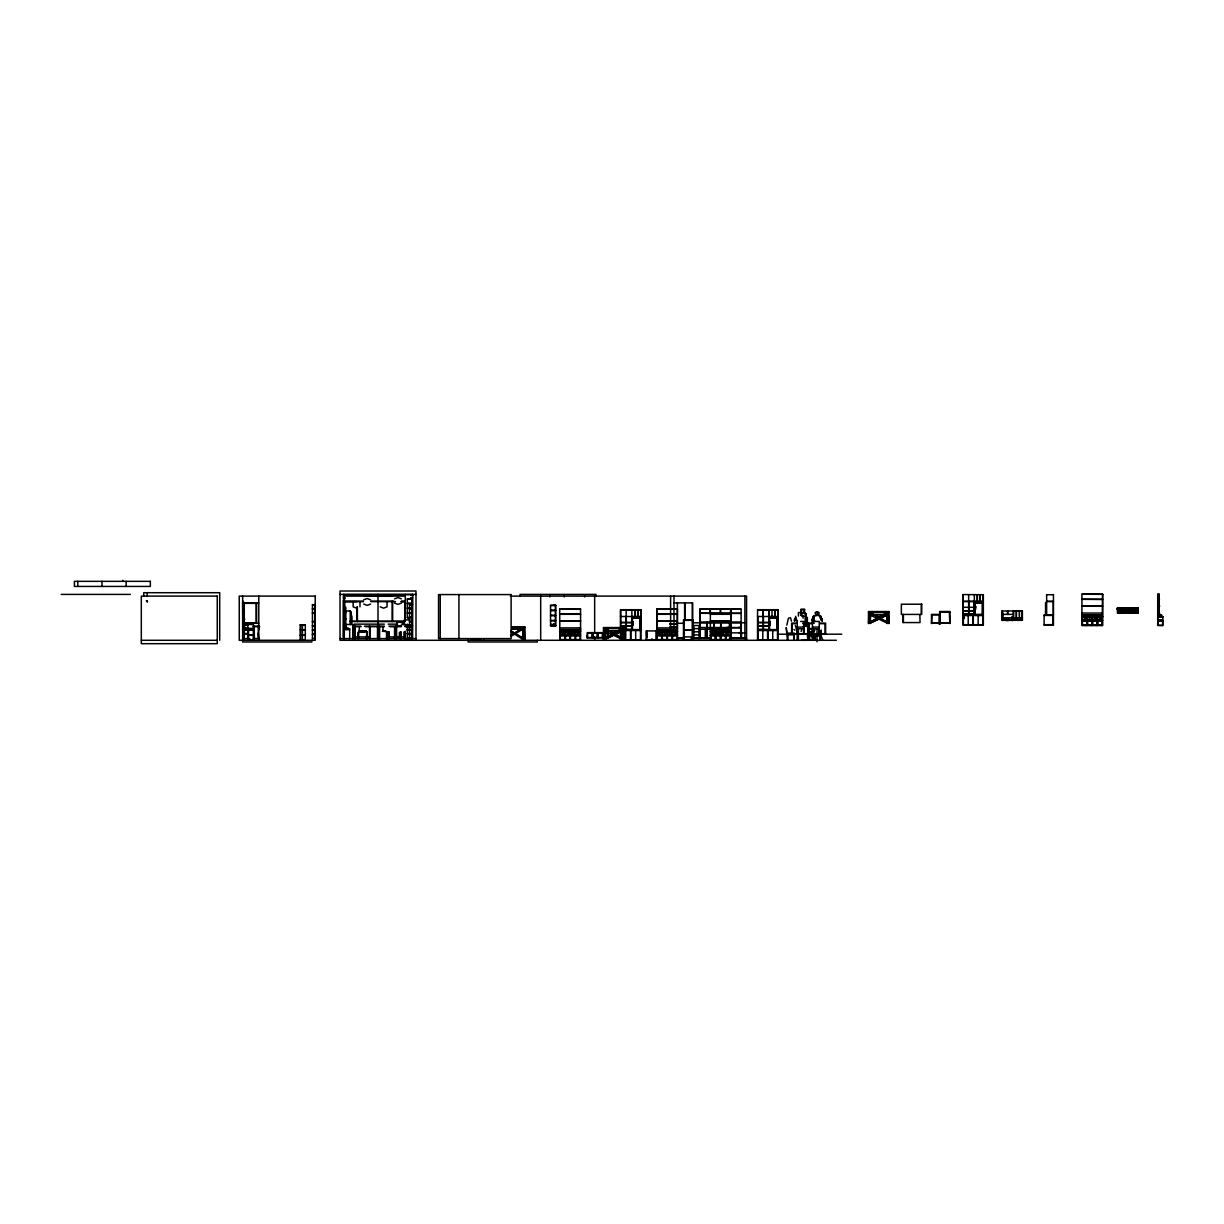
<?xml version="1.0" encoding="UTF-8"?>
<svg xmlns="http://www.w3.org/2000/svg" width="1224" height="1224" viewBox="0 0 1224 1224"><rect width="100%" height="100%" fill="white"/><g stroke="black" fill="none" stroke-linecap="round" stroke-linejoin="round"><path stroke-width="1.5" d="M587.612 632.64L587.612 637.735M1082.062 594.191L1102.518 594.359M358.372 632.028L358.219 638.591L358.372 632.181L363.803 631.508L361.539 631.538M358.448 638.576L358.632 632.211M399.238 638.576L399.422 632.211M359.244 627.881L359.137 631.676L366.221 631.722M383.036 627.377L382.928 631.156L386.463 631.599M242.643 601.657L243.5 601.596L242.643 601.198M786.833 625.143L788.394 618.258L790.49 617.768L791.484 621.18M794.759 618.916L794.376 619.925L795.569 618.319L794.514 621.027L796.044 618.763L795.967 619.895L794.759 618.916L794.514 621.027L795.722 616.345M812.017 621.027L813.226 616.345L816.836 614.907L820.998 616.345L822.207 621.027L820.677 618.763L820.753 619.895L821.962 618.916L822.207 621.027L821.136 618.319L822.329 619.925L821.962 618.916M814.847 635.944L820.279 635.944L821.227 630.1L820.279 640.29M1009.509 618.747L1003.573 619.436M1011.896 618.747C1008.438 622.787 998.187 619.726 1003.144 613.132M814.113 618.258L814.327 616.59L813.271 616.514M365.884 638.576L367.384 632.227M795.646 617.799L795.355 619.115L795.768 617.508M366.557 634.675L367.169 632.165M812.659 619.818L813.547 616.253M813.149 620.14L813.547 618.763L813.47 619.895L811.818 619.451M801.827 614.02L801.949 615.672L800.389 614.907M366.144 631.431L359.137 631.431M801.108 631.446L801.552 630.1M811.879 619.925L812.262 618.916M1002.976 613.53L1002.884 618.747M811.94 636.893L814.847 630.085M919.882 614.892L920.035 622.572L903.052 622.572L903.052 614.417M816.745 612.765L817.234 611.755L819.009 612.428L818.933 615.672M795.34 625.433L796.778 630.681M524.53 639.326L511.005 630.911M815.949 614.678L815.276 615.672L817.938 615.412L816.974 611.755L815.199 612.428L815.398 614.02M903.389 622.465L903.419 614.555M511.127 636.312L523.031 629.044L511.8 629.044M510.959 635.195L524.652 627.071M511.051 635.348L524.744 627.223L511.862 627.377M623.704 627.683L603.478 638.76M603.998 638.974L623.781 627.82M868.918 622.832L888.701 611.679M869.009 622.985L888.792 611.832M622.129 631.11L605.666 639.035L622.067 631.003L605.176 630.911M887.063 615.014L870.601 622.955L887.14 615.106M363.727 599.837L367.154 598.521L370.566 599.837M370.566 604.059L367.154 605.375L363.727 604.059M394.556 598.857L397.968 597.557L401.396 598.857M401.396 603.095L397.968 604.396L394.556 603.095M382.378 631.339L385.33 631.033M364.966 631.737L359.137 631.11L366.221 631.11M366.236 630.926L359.137 631.676M820.937 616.514L819.881 616.59L820.111 618.258M359.03 631.921L361.6 631.737M382.821 631.416L385.376 631.232M344.25 594.879L345.474 594.788L343.5 594.696M411.769 594.696L410.698 594.818L413.284 594.879M587.107 636.205L587.107 637.735L608.007 637.735L608.007 632.64L587.275 632.64L587.275 637.735M607.961 636.205L607.961 637.735M587.107 637.735L587.153 635.684M554.089 605.192L555.62 605.176L555.62 626.03L553.585 625.984M1137.999 607.946L1117.436 608.144L1138.167 607.93L1138.198 613.025L1117.451 613.071L1117.436 607.976L1138.182 607.93L1137.983 609.476M1117.527 609.506L1117.436 607.991L1117.39 609.506L1137.999 609.644M1117.604 609.858L1137.968 609.812L1117.558 610.026M1117.619 611.725L1137.968 611.679M1102.656 594.191L1081.924 594.191L1081.924 625.464L1102.656 625.464L1102.61 594.191L1102.426 616.452M61.2 594.405L130.356 594.405M340.027 594.405L415.992 594.405M1157.72 594.359L1159.25 594.359M343.592 594.573L412.412 594.573M983.346 594.726L962.951 594.558L962.951 625.143L983.346 625.143L983.346 594.558M1046.642 594.726L1053.451 594.726M343.424 596.103L405.282 596.103M412.595 596.103L412.412 594.405M510.301 596.103L746.579 596.103L746.579 640.29M343.424 597.802L344.877 597.802L344.709 599.163M412.595 597.802L411.142 597.802L411.142 599.163M343.424 597.97L344.877 597.97M411.142 597.97L412.595 597.97M407.317 599.163L412.075 599.163M343.424 600.357L343.424 636.893M147.171 600.923L146.314 600.755L147.339 600.755L147.339 602.116L147.171 600.755M363.344 601.198L344.281 601.198L344.281 638.591M370.964 601.198L393.837 601.198M401.472 601.198L405.282 601.198M962.951 601.351L983.346 601.351M1046.642 601.351L1053.451 601.351M363.497 601.627L344.709 601.627L344.77 606.966M371.025 601.627L395.459 601.627M401.089 601.627L404.853 601.627L404.853 619.39L404.792 601.642L401.319 601.642M963.12 601.519L983.163 601.519M1046.642 601.519L1053.451 601.519M344.77 601.642L356.903 601.642M242.643 602.392L242.903 638.591M258.738 602.897L243.5 602.897L243.5 608.466M674.011 602.897L692.707 602.897L692.707 638.591M974.732 602.713L982.382 602.713L982.382 614.693L974.732 614.693M1045.648 602.713L1045.648 614.693M982.214 602.973L974.901 602.973L974.901 614.448L982.214 614.448M407.317 603.248L412.075 603.248L412.075 598.827M407.317 603.585L412.412 603.585M315.149 604.61L312.441 604.61L312.441 638.591M412.595 604.61L409.535 604.61L409.535 638.591M312.441 604.778L314.981 604.778L314.981 612.933L312.441 612.933M409.535 604.778L412.075 604.778L412.075 612.933L407.317 613.102M555.62 605.176L550.54 605.13L550.54 625.862L555.635 625.862M550.54 605.696L555.635 605.528M1082.062 606.094L1102.518 606.094M1157.72 606.094L1159.755 606.094L1157.72 606.263M1082.062 606.263L1102.518 606.263M242.735 607.318L244.265 607.486L244.265 638.591M344.281 607.318L345.811 607.318L345.811 629.396M963.12 607.303L974.335 607.303M407.317 608.007L410.499 608.007M407.317 608.343L410.713 608.343M312.441 608.68L314.981 608.68M409.535 608.68L412.075 608.68M312.441 609.017L314.981 609.017M409.535 609.017L412.075 609.017M677.499 609.017L656.768 609.017L656.768 640.29M559.766 609.185L580.558 609.185M656.906 609.185L677.362 609.185M700.159 609.185L740.948 609.185M801.001 609.705L804.566 609.705M640.886 609.873L620.66 609.873L620.66 630.1M757.717 609.873L777.944 609.873M550.54 610.057L555.635 610.225M550.54 610.73L555.635 610.562M963.12 610.699L974.335 610.699M345.122 610.883L350.232 611.067M963.12 610.868L974.335 610.868M1013.61 611.143L1021.596 611.143L1021.596 618.793L1013.61 618.793M868.489 612.061L888.884 612.061M939.665 612.015L949.87 612.015M351.227 612.245L351.747 624.225M242.735 612.597L244.448 612.413M344.281 612.597L345.979 612.597M407.317 612.765L410.499 612.765M801.796 612.765L805.193 612.765M1102.457 613.056L1082.108 613.056L1082.138 616.452M1157.72 613.056L1159.587 613.056L1159.587 616.452M312.441 613.27L314.981 613.27L314.981 621.425L312.441 621.425M409.535 613.27L412.075 613.27L412.075 621.425L409.535 621.425M559.766 614.127L580.558 614.127M656.906 614.127L677.362 614.127M710.501 614.127L730.957 614.127M806.203 613.943L806.203 625.923M963.12 614.096L974.335 614.096M559.766 614.295L580.558 614.295M656.906 614.295L677.362 614.295M710.501 614.295L730.957 614.295M963.12 614.264L974.335 614.264M1001.997 614.387L1013.38 614.387M939.665 614.402L931.51 614.402L931.51 623.582L932.03 614.907M1082.108 614.754L1102.457 614.754M1159.587 614.754L1161.454 614.754L1161.454 616.452L1161.423 614.754M870.188 614.907L887.186 614.907M931.51 614.907L939.665 614.907M962.951 614.953L983.346 614.953M1053.451 614.953L1044.103 614.953L1044.103 625.143L1053.451 625.143L1053.451 594.558M550.54 615.152L555.635 615.32M972.973 615.381L963.38 615.381L963.38 624.714L972.973 624.714L972.973 615.381L963.456 615.458M973.309 615.381L982.918 615.381L982.918 624.714L973.309 624.714L973.309 615.381L982.826 615.458M1043.934 615.381L1052.931 615.458L1052.931 624.638L1043.934 624.714M550.54 615.672L555.635 615.84M351.747 616.039L351.747 619.543M620.491 616.498L640.886 616.498M757.549 616.498L777.944 616.498M1081.924 616.452L1102.656 616.452M1157.705 616.452L1162.8 616.452L1162.8 625.464L1157.705 625.464L1157.72 594.191L1159.25 594.191L1159.235 616.452M1081.924 616.789L1102.656 616.789M1157.705 616.789L1162.8 616.789M409.535 617.171L412.075 617.171M1102.549 616.957L1092.588 616.957L1092.757 620.369M1157.705 616.957L1162.8 616.957M409.535 617.355L412.075 617.355M407.317 617.523L412.075 617.523M769.162 617.6L777.148 617.6L777.148 630.1M410.713 617.86L407.317 617.86L407.317 598.827L412.412 598.827L412.243 638.591M632.288 617.86L639.923 617.86L639.923 629.84L632.288 629.84M806.723 617.753L806.723 621.241M1001.997 617.783L1022.392 617.783M639.754 618.12L632.456 618.12L632.456 629.58L639.754 629.58M963.854 618.349L963.839 614.953M963.915 618.686L963.671 615.458M242.735 619.222L244.785 619.222L242.735 619.39M344.281 619.222L346.315 619.222L344.281 619.39M1082.444 619.665L1084.479 619.665M1084.816 619.665L1086.851 619.665M1087.371 619.665L1089.406 619.665M1089.743 619.665L1091.777 619.665M1092.757 619.665L1094.792 619.665M1095.128 619.665L1097.178 619.665M1097.683 619.665L1099.718 619.665M1100.055 619.665L1102.105 619.665M409.795 619.895L404.211 619.864L403.981 624.714L411.417 624.745M1082.444 620.201L1084.479 620.201M1084.816 620.201L1086.851 620.201L1086.851 616.957M1087.371 620.201L1089.406 620.201L1089.406 616.957M1089.743 620.201L1091.777 620.201L1091.777 616.957M1092.757 620.201L1094.792 620.201L1094.792 616.957M1095.128 620.201L1097.178 620.201L1097.178 616.957M1097.683 620.201L1099.718 620.201L1099.718 616.957M1100.055 620.201L1102.105 620.201M1157.873 620.201L1162.632 620.201M550.54 620.43L555.635 620.43M692.998 620.323L683.986 620.4L683.986 629.916L692.998 629.916M1081.924 620.369L1102.656 620.369M1157.705 620.369L1162.8 620.369M1081.924 620.706L1102.319 620.706L1102.319 625.464M550.54 620.767L555.635 620.767M559.766 620.92L580.558 620.92M656.906 620.92L677.362 620.92M710.501 620.92L730.957 620.92M1087.371 620.874L1092.129 620.874L1092.129 625.464L1087.539 625.296L1087.371 620.874L1087.539 625.464M1102.319 620.874L1097.561 620.874L1097.561 625.464M349.972 621.165L404.853 621.165M559.766 621.088L580.558 621.088M656.906 621.088L677.362 621.088M710.501 621.088L730.957 621.088M800.649 621.455L804.046 621.455L804.046 634.2M312.441 621.761L314.981 621.761L314.981 629.916L312.441 629.916M349.896 621.593L405.282 621.593M409.535 621.761L412.075 621.761L412.075 629.916L407.332 629.916M699.99 622.282L741.3 622.282L741.3 638.087M620.66 622.45L631.875 622.45M700.021 622.45L741.3 622.45M757.717 622.45L768.932 622.45M620.66 622.618L631.875 622.618M692.707 622.787L744.881 622.787M757.717 622.618L768.932 622.618M932.03 622.725L939.16 622.725M940.185 622.725L949.87 623.077L940.185 623.245M243.989 622.863L256.122 622.863L256.122 603.34L243.989 603.34L243.989 606.89M243.5 623.291L258.738 623.291M676.765 623.291L684.4 623.291M797.283 623.154L791.622 623.154L791.622 634.2M802.944 623.154L814.281 623.154M819.942 623.154L825.603 623.154L825.603 634.2M932.03 623.245L939.665 623.154M669.88 623.812L677.408 623.812M795.676 623.674L792.127 623.674L792.127 634.2M802.776 623.674L808.1 623.674L808.1 634.2M812.675 623.674L809.125 623.674L809.125 634.2M819.774 623.674L825.098 623.674L825.098 634.2M244.54 624.056L247.829 624.056L247.829 638.607M669.88 623.98L677.239 623.98M384.336 624.148L354.134 624.148L354.134 638.591M388.115 624.148L397.555 624.148M401.334 624.148L405.113 624.148M808.1 624.179L809.125 624.179M939.206 624.255L940.139 624.087M243.836 624.485L253.353 624.485L253.292 640.29M345.122 624.485L352.772 624.485L352.772 638.591M300.14 624.837L305.327 624.837L305.281 640.305M1082.444 624.76L1086.851 624.76M1087.539 624.76L1091.961 624.76M1092.634 624.76L1097.056 624.76M1097.729 624.76L1102.151 624.76M305.281 624.898L300.186 624.898L300.186 640.305M244.433 625.158L247.829 625.158M550.54 625.357L555.466 625.357M550.54 625.525L555.635 625.525M258.937 625.846L258.891 629.58M312.441 625.678L314.981 625.678M409.535 625.846L412.595 625.846M620.66 625.846L631.875 625.846M757.717 625.846L768.932 625.846M312.441 626.015L314.981 626.015M397.004 625.923L401.472 625.923M405.664 625.938L412.075 626.015M620.66 626.015L631.875 626.015M757.717 626.015L768.932 626.015M242.735 626.183L244.616 626.183L244.647 629.58M253.353 626.183L259.014 626.183M344.281 626.183L346.147 626.183L346.178 629.58M354.134 626.183L360.759 626.183M364.492 626.183L384.26 626.183M388.972 626.183L401.472 626.183M405.037 626.183L411.57 626.183M803.265 626.183L807.748 626.183L807.748 640.29M253.353 626.688L259.702 626.688M354.134 626.688L361.034 626.688M365.456 626.688L384.26 626.688M389.936 626.688L401.258 626.688M405.037 626.688L410.82 626.688M511.862 626.856L524.836 626.856L524.775 640.29M669.88 626.688L677.239 626.856M407.317 627.04L410.499 627.04M797.252 627.071L804.046 627.071M812.461 627.071L819.254 627.071M407.317 627.377L410.713 627.377M727.01 627.377L729.244 627.377M738.913 627.377L741.132 627.377M700.021 627.545L741.3 627.545M244.616 627.881L246.483 627.881L246.452 629.58M346.147 627.881L348.014 627.881L347.983 629.58M656.951 627.881L677.316 627.881M710.547 627.881L741.3 627.713M603.478 628.05L623.873 628.05M247.095 628.386L252.496 628.386M352.772 628.478L352.772 637.658M511.8 628.539L523.138 628.539L523.138 639.571L522.633 629.044M693.901 628.646L698.996 628.646M807.687 628.539L812.797 628.539L812.797 639.571M344.281 628.738L349.712 628.738L349.712 638.591M804.046 628.769L797.252 628.769L797.329 632.64M812.461 628.769L819.254 628.769M344.281 629.075L349.712 629.075M807.687 629.044L812.797 629.044M620.66 629.243L631.875 629.243M700.021 629.243L711.328 629.243M757.717 629.243L768.932 629.411M242.735 629.58L247.829 629.58M344.281 629.58L349.36 629.58M407.332 629.58L410.621 629.58M559.888 629.58L580.451 629.58M656.951 629.58L677.316 629.58M710.547 629.58L730.896 629.58M242.735 629.916L247.829 629.916M620.491 630.1L640.886 630.1M757.549 630.1L777.944 630.1M312.441 630.268L314.981 630.268L314.981 638.423M409.535 630.268L412.075 630.268L412.075 634.17L409.535 634.17M692.998 630.268L683.986 630.268L683.986 639.785L692.998 639.861M657.487 630.941L646.15 630.941L646.333 640.29M559.873 631.278L580.604 631.278M656.768 631.278L677.499 631.278M710.364 631.278L731.095 631.278M559.873 631.615L580.268 631.615L580.268 635.195M656.768 631.615L677.499 631.615M710.364 631.615L731.095 631.615M560.225 635.195L560.225 631.615L569.91 631.798M667.432 631.798L677.163 632.043M693.901 631.798L698.996 631.798M721.013 631.798L730.988 631.798M807.962 631.798L811.359 631.798L811.359 635.195L807.962 635.195M580.268 632.043L570.537 631.798L570.537 635.195M738.913 632.64L741.132 632.64M587.78 632.808L592.37 632.808M592.722 632.808L597.297 632.808M597.985 632.808L602.698 632.808M603.034 632.808L607.624 632.808M730.085 632.808L744.881 632.976M258.218 633.145L258.723 638.591M787.43 640.29L786.236 627.545L786.925 633.145L794.223 633.145L794.223 640.29M242.735 633.497L247.829 633.497M407.332 633.497L410.728 633.497M791.622 633.695L825.603 633.695M242.735 633.833L247.829 633.833M407.332 633.833L410.728 633.833M312.441 634.17L314.981 634.17M777.546 634.2L841.745 634.2M312.441 634.506L314.981 634.506M409.535 634.506L412.075 634.506L412.075 638.423M560.393 634.491L562.428 634.491M562.765 634.491L564.815 634.491M565.32 634.491L567.355 634.491M567.691 634.491L569.741 634.491M570.705 634.491L572.74 634.491M573.077 634.491L575.127 634.491M575.632 634.491L577.667 634.491M578.003 634.491L580.054 634.491M657.288 634.491L659.323 634.491M659.659 634.491L661.694 634.491M662.215 634.491L664.25 634.491M664.586 634.491L666.636 634.491M667.6 634.491L669.635 634.491M669.972 634.491L672.022 634.491M672.527 634.491L674.562 634.491M674.898 634.491L676.948 634.491M710.884 634.491L712.919 634.491M713.255 634.491L715.29 634.491M715.795 634.491L717.845 634.491M718.182 634.491L720.217 634.491M721.196 634.491L723.231 634.491M723.568 634.491L725.602 634.491M726.123 634.491L728.158 634.491M728.494 634.491L730.529 634.491M820.692 634.583L814.847 634.583L814.847 640.29M253.292 635.027L248.533 635.027L248.533 630.268L253.292 630.268L248.197 630.1L248.197 640.29M300.737 635.027L302.435 635.027M560.393 635.027L562.428 635.027L562.428 631.798M562.765 635.027L564.815 635.027M565.32 635.027L567.355 635.027M567.691 635.027L569.741 635.027L569.741 631.798M570.705 635.027L572.74 635.027L572.74 631.798M573.077 635.027L575.127 635.027L575.127 631.798M575.632 635.027L577.667 635.027L577.667 631.798L577.835 635.195M578.003 635.027L580.054 635.027M657.288 635.027L659.323 635.027L659.323 631.798M659.659 635.027L661.694 635.027M662.215 635.027L664.25 635.027M664.586 635.027L666.636 635.027L666.636 631.798M667.6 635.027L669.635 635.027L669.635 631.798M669.972 635.027L672.022 635.027L672.022 631.798M672.527 635.027L674.562 635.027L674.562 631.798M674.898 635.027L676.948 635.027M693.901 634.935L698.996 634.935M710.884 635.027L712.919 635.027M713.255 635.027L715.29 635.027L715.29 631.798M715.795 635.027L717.845 635.027L717.845 631.798M718.182 635.027L720.217 635.027L720.217 631.798M721.196 635.027L723.231 635.027L723.231 631.798L723.568 635.195M723.568 635.027L725.602 635.027L725.602 631.798M726.123 635.027L728.158 635.027L728.158 631.798M728.494 635.027L730.529 635.027M794.223 634.843L787.43 634.843L786.925 633.145M808.024 635.027L811.191 635.027M248.197 635.195L253.292 635.195M300.186 635.195L305.327 635.088M559.873 635.195L580.604 635.195M656.768 635.195L677.499 635.195M710.364 635.195L731.095 635.195M253.292 635.363L248.533 635.363L248.533 640.121L253.292 640.121M559.873 635.531L580.268 635.531L580.099 640.29M656.768 635.531L657.288 640.29L657.365 639.096M658.757 635.531L677.163 635.531L676.994 640.29M710.364 635.531L730.759 635.531L730.759 640.29M560.225 635.7L564.983 635.7M565.32 635.7L570.078 635.7M570.415 635.7L575.173 635.7L575.005 640.29M575.51 635.7L580.268 635.7M657.12 635.7L661.878 635.7M666.973 635.7L662.215 635.7L662.383 640.29M667.309 635.7L672.068 635.7L671.899 640.29M672.404 635.7L677.163 635.7M710.7 635.7L715.459 635.7L715.459 640.29M720.553 635.7L715.795 635.7L715.795 640.29M720.905 635.7L725.664 635.7L725.664 640.29M730.759 635.7L726 635.7L726 640.29M807.962 635.7L813.057 635.7M352.803 636.893L369.663 636.893M388.406 636.893L405.282 636.893M683.482 636.893L692.83 636.893M587.275 637.566L607.838 637.566M677.974 638.087L683.696 638.087M691.346 638.087L711.328 637.903M729.581 638.087L744.881 638.087M407.332 638.255L410.728 638.255M677.974 638.255L683.696 638.255M691.346 638.255L710.884 638.255M729.581 638.255L744.881 638.255M242.643 638.591L249.818 638.591M253.414 638.591L259.473 638.591M312.441 638.423L315.149 638.591M340.027 638.591L415.992 638.591M677.974 638.591L683.91 638.591M691.346 638.591L710.501 638.591M729.489 638.591L746.579 638.591M646.333 639.096L646.502 640.29M522.633 639.234L511.097 631.905M621.67 639.234L605.559 631.263M807.748 639.356L807.243 633.848M524.836 639.601L524.331 627.377M560.393 639.586L564.815 639.586M565.488 639.586L569.91 639.586M570.583 639.586L575.005 639.586M575.678 639.586L580.099 639.586M657.288 639.586L661.694 639.586M662.383 639.586L666.805 639.586M667.478 639.586L671.899 639.586M672.573 639.586L676.994 639.586M710.869 639.586L715.29 639.586M715.979 639.586L720.385 639.586M721.074 639.586L725.495 639.586M726.169 639.586L730.59 639.586M813.057 639.586L812.277 639.571L812.277 629.044M412.427 639.739L407.332 639.739L407.317 624.087M480.649 639.678L470.567 640.213M666.04 639.785L656.523 639.785L656.523 630.773M767.922 639.785L777.515 639.861L777.515 630.513L767.922 630.605L767.922 639.861M300.232 640.121L305.327 640.121M560.393 640.121L564.815 640.121M565.488 640.121L569.91 640.121M570.583 640.121L575.005 640.121M575.678 640.121L580.099 640.121M657.288 640.121L666.805 640.121M667.478 640.121L671.899 640.121M672.573 640.121L676.994 640.121M683.482 640.121L690.275 640.29M710.869 640.121L715.29 640.121M715.979 640.121L720.385 640.121M721.074 640.121L725.495 640.121M726.169 640.121L730.59 640.121M812.889 640.121L804.734 640.29M141.311 640.29L217.26 640.29M836.344 640.29L340.027 640.29L340.027 591.008L415.992 591.008L415.992 640.29M382.928 630.926L386.463 631.416M384.183 631.232L382.928 630.589M380.205 606.844L383.632 608.16L387.059 606.844L387.059 602.621M356.582 608.16L353.155 606.844L353.155 602.621M801.598 615.397L804 616.345M800.863 615.335L803.174 616.253M870.57 615.259L887.109 623.092M868.964 611.893L888.746 623.047M868.887 612.031L888.67 623.184M603.967 627.897L623.75 639.05M623.659 639.188L603.876 628.034L603.478 639.601L603.478 627.545L623.873 627.545L623.873 639.601L623.368 628.05M510.928 631.048L524.622 639.173M793.963 629.488L794.789 630.192M813.96 619.421L814.985 621.471M796.457 619.421L797.482 621.471M819.59 631.783L822.819 640.29M820.677 616.253L821.549 619.818M802.883 616.59L803.112 618.258M400.952 632.181L401.135 638.576L400.952 632.028M366.971 632.181L367.154 638.576L366.971 632.028M400.722 632.043L400.891 638.591M366.741 632.043L366.894 638.591M1137.769 607.93L1137.861 613.025M1137.601 608.098L1137.677 613.025M1136.117 607.946L1136.132 611.679M1135.566 608.114L1135.581 613.04M1135.398 607.93L1135.413 613.04M1134.265 607.946L1134.281 611.694M1133.195 608.114L1133.271 613.04M1133.011 607.946L1133.026 613.04M1132.843 607.946L1132.858 613.04M1132.414 607.961L1132.429 611.694M1130.594 607.991L1130.655 613.04M1130.471 607.946L1130.486 613.04M1130.303 608.114L1130.318 613.04M1128.712 607.961L1128.727 611.694M1128.084 607.946L1128.161 613.056M1127.977 608.129L1127.977 613.056M1127.625 608.129L1127.641 613.056M1127.457 607.961L1127.488 613.056M1126.86 607.961L1126.876 611.709M1125.254 608.129L1125.269 613.056M1125.086 607.961L1125.101 613.056M1124.917 608.129L1124.933 613.056M1122.699 607.961L1122.882 613.056M1122.53 607.961L1122.546 613.056M1122.362 608.129L1122.393 613.056M1121.306 607.976L1121.322 611.709M1119.991 608.144L1120.006 613.071M1119.455 607.976L1119.47 611.725M1117.94 608.144L1117.971 613.071M1082.261 616.789L1082.276 620.369L1082.276 616.957L1091.961 616.957L1091.961 620.369L1092.129 616.789M1162.632 620.874L1162.632 625.464L1157.873 625.296L1157.873 620.874M1157.873 616.452L1157.873 620.369M1102.319 616.789L1102.319 620.369M1102.105 616.957L1102.273 620.369M1102.151 620.874L1102.151 625.464L1097.729 625.296L1097.729 620.874M1100.606 614.754L1100.651 616.452M1100.055 616.957L1100.055 620.369M1099.886 616.957L1099.886 620.369M1098.8 614.754L1098.724 616.452M1097.515 616.957L1097.683 620.369M1097.347 616.957L1097.347 620.369M1097.224 625.464L1097.224 620.874L1092.466 620.874L1092.466 625.464M1096.949 614.754L1096.949 616.452M1097.056 620.874L1097.056 625.464L1092.634 625.296L1092.634 620.874M1096.918 614.754L1096.872 616.452M1095.067 614.754L1095.021 616.452M1094.96 616.957L1095.128 620.369M1093.17 614.754L1093.246 616.452M1092.466 616.789L1092.466 620.369M1091.961 620.874L1091.961 625.464M1091.364 614.754L1091.334 616.452M1089.743 616.957L1089.743 620.369M1087.692 614.754L1087.631 616.452M1087.371 616.957L1087.371 620.369M1087.203 616.957L1087.019 620.369M1087.019 625.464L1087.019 620.874L1082.261 620.874L1082.261 625.464M1086.851 620.874L1086.851 625.464L1082.444 625.296L1082.444 620.874M1085.78 614.754L1085.841 616.452M1084.816 616.957L1084.816 620.369M1084.648 616.789L1084.648 620.369M1083.928 614.754L1083.99 616.452M1082.444 616.957L1082.444 620.369M1053.283 602.468L1053.283 614.953M1046.642 594.558L1046.642 614.953M1045.648 602.468L1045.648 614.953M1021.887 611.495L1021.887 620.323M1021.428 618.793L1013.793 618.793M1019.164 610.99L1019.332 617.783M1016.44 610.99L1016.44 617.783M1016.272 610.99L1016.272 617.783M1013.549 610.99L1013.549 617.783M1013.38 610.99L1013.38 617.783M1012.37 616.789L1012.37 620.507M1012.019 616.789L1012.019 620.507M1007.689 610.99L1007.689 614.387M1007.52 610.99L1007.52 614.387M1002.334 610.99L1002.425 620.507M1002.165 610.99L1002.165 617.783M983.163 594.726L983.163 614.953M982.551 614.953L982.551 602.468L974.564 602.468L974.564 614.953M980.286 594.726L980.286 601.351M980.118 594.726L980.118 601.351M978.175 615.381L978.144 624.714M977.395 594.726L977.395 601.351M977.226 594.726L977.226 601.351M974.335 594.558L974.335 614.953M974.166 601.519L974.166 614.953M968.811 601.519L968.811 614.953M968.643 594.726L968.643 614.953M968.199 615.381L968.199 624.714M963.12 594.726L963.12 614.953M949.35 612.015L949.87 623.582L949.87 611.51L939.665 611.51L939.665 623.582M940.185 612.015L940.185 623.582L939.16 623.582L939.16 614.907M921.228 604.228L921.228 614.417M888.364 612.061L888.884 623.613L888.884 611.541L868.489 611.541L868.489 623.613L868.994 612.061M886.666 614.907L887.186 623.582L887.186 614.402L870.188 614.402L870.188 623.582L870.692 614.907M819.881 635.944L819.881 640.29M819.254 634.2L819.254 621.455L812.461 621.455L812.461 634.2M818.749 628.769L818.749 634.2M817.02 628.708L817.02 641.759M815.261 635.944L815.261 640.29M812.966 628.769L812.966 634.2M812.889 635.7L812.889 640.29M809.661 631.278L809.661 640.29M808.605 623.154L808.605 634.2M808.131 635.7L808.131 640.29M807.35 617.355L807.35 627.04M806.203 613.698L806.203 626.183M805.193 626.183L805.193 612.597L798.4 612.597L798.4 616.116M804.505 613.453L804.566 609.185L801.001 609.185L801.062 613.453M804.566 640.29L801.001 640.29M804.153 609.705L804.153 613.453M803.541 628.769L803.541 634.2M801.414 609.705L801.414 613.453M798.4 629.717L798.4 640.29M797.757 628.769L797.757 634.2M797.252 621.455L797.161 640.29M793.718 634.843L793.718 640.29M787.935 634.843L787.935 640.29M777.944 640.29L777.944 609.705L757.549 609.705L757.549 640.29M777.776 609.873L777.776 630.1M774.884 609.873L774.884 616.498M774.716 609.873L774.716 616.498M772.742 630.513L772.742 639.861M771.992 609.873L771.992 616.498M769.1 609.873L769.162 630.1M768.932 609.705L768.932 630.1M763.409 616.667L763.409 630.1M763.24 609.873L763.24 630.1M763.072 609.873L763.072 616.498M762.827 630.513L762.797 639.861M758.054 630.605L758.054 639.785M757.886 616.667L757.886 630.1M744.881 596.103L744.881 638.591M741.484 632.976L741.484 638.087M741.132 638.087L741.117 609.017L699.99 609.017L700.021 638.087M731.095 609.017L731.095 640.29M730.759 609.017L730.866 631.278M730.575 609.017L730.575 613.27M730.59 635.7L730.59 640.29M729.412 622.45L729.412 627.545M729.045 629.58L729.076 631.278M728.494 631.798L728.494 635.195M728.326 631.798L728.326 635.195M727.24 631.278L727.194 629.58L727.163 631.278M726.169 635.7L726.169 640.29M726.123 631.798L726.123 635.195M725.771 631.798L725.771 635.195M725.495 635.7L725.495 640.29M725.312 629.58L725.388 631.278M723.537 629.58L723.461 631.278M721.64 629.58L721.686 631.278M721.196 631.798L721.196 635.195M721.074 635.7L721.074 640.29M720.921 622.45L720.921 627.545M720.905 631.615L721.013 635.195M720.905 635.531L720.905 640.29M720.553 609.017L720.553 613.27M720.752 622.282L720.569 629.243M720.553 631.615L720.553 635.195M720.553 635.531L720.553 640.29M720.385 609.017L720.385 613.27M720.385 635.195L720.385 631.798L710.7 631.798L710.7 635.195M720.385 635.7L720.385 640.29M719.804 629.58L719.834 631.278M719.758 629.58L719.758 631.278M718.014 631.798L718.182 635.195M717.907 629.58L717.983 631.278M716.101 629.58L716.132 631.278M715.979 635.7L715.979 640.29M715.795 631.798L715.795 635.195M715.627 631.798L715.459 635.195M715.29 635.7L715.29 640.29M714.281 629.58L714.25 631.278M713.944 622.45L713.944 629.243M713.776 622.45L713.776 629.243M710.884 631.798L710.884 635.195M710.869 635.7L710.869 640.29M710.7 635.531L710.7 640.29M710.364 609.017L710.364 640.29M710.195 609.017L710.195 613.27M707.151 622.45L707.151 637.903M706.982 622.45L706.982 637.903M705.284 629.411L705.284 637.903M700.159 609.017L700.189 637.903M698.996 638.591L698.996 625.51L693.901 625.51L693.901 638.255M692.83 640.29L692.83 619.895L683.482 619.895L683.482 640.29M692.264 602.897L692.264 638.591M685.058 602.897L685.058 619.803M684.614 602.897L684.614 619.803M684.323 636.893L684.323 640.29M677.453 609.017L677.499 640.29M677.408 602.897L677.27 631.278M677.163 631.615L677.163 635.195M675.495 629.58L675.418 631.278M674.898 631.798L674.898 635.195M674.73 631.798L674.73 635.195M674.011 596.103L674.011 629.243M672.527 631.798L672.527 635.195M672.573 635.7L672.573 640.29M672.19 631.798L672.19 635.195M671.716 629.58L671.762 631.278M670.614 596.103L670.614 629.243M669.88 629.58L669.941 631.278M669.972 631.798L669.972 635.195M668.09 629.58L668.029 631.278M667.6 631.798L667.6 635.195M667.309 631.615L667.432 635.195M667.309 635.531L667.478 640.29M666.805 635.195L666.973 631.615L657.12 631.798L657.288 635.195M666.973 635.531L666.805 640.29M666.544 639.433L666.544 640.29M666.239 629.58L666.239 631.278M666.208 629.58L666.177 631.278M664.586 631.798L664.586 635.195M664.326 629.58L664.357 631.278M664.418 631.798L664.418 635.195M663.148 639.433L663.148 640.29M662.505 629.58L662.536 631.278M662.215 631.798L662.215 635.195M662.046 631.798L662.046 635.195M661.878 631.798L661.878 635.195M661.694 635.7L661.694 640.29M660.654 629.58L660.685 631.278M659.659 631.798L659.659 635.195M659.491 631.615L659.491 635.195M656.906 609.017L656.982 631.278M656.186 630.773L656.186 639.785L646.67 639.785L646.578 630.773M652.025 639.096L652.025 640.29L651.841 639.096M646.869 632.517L646.869 637.398M640.886 640.29L640.886 609.705L620.491 609.705L620.491 640.29M640.718 609.873L640.718 630.1M640.091 630.1L640.091 617.6L632.104 617.6L632.104 630.1M637.826 609.873L637.826 616.498M637.658 609.873L637.658 616.498M635.684 630.513L635.684 639.861M634.935 609.873L634.935 616.498M634.766 609.873L634.766 616.498M631.875 609.705L631.875 630.1M631.706 616.667L631.706 630.1M630.865 630.513L630.865 639.861M630.513 630.513L630.513 639.861M626.275 616.667L626.351 630.1M626.183 609.873L626.183 630.1M625.739 630.513L625.739 639.861M621.67 630.911L622.174 639.571L622.174 630.406L605.176 630.406L605.176 639.571L605.696 630.911M607.624 632.64L607.624 637.735M607.456 632.64L607.502 637.566M603.034 632.64L603.034 637.566M602.912 632.64L602.866 637.735M602.698 632.64L602.698 637.735M602.407 632.64L602.407 637.566M598.108 632.64L597.985 637.566M597.817 632.64L597.817 637.735M597.48 632.64L597.48 637.735M597.297 632.64L597.297 637.735M595.996 596.103L595.996 594.405L520.032 594.405L520.032 596.103M594.665 596.103L594.665 632.93M594.665 636.602L594.665 640.29M592.89 632.64L592.89 637.566M592.722 632.64L592.722 637.735M592.37 637.735L592.37 632.64L592.202 637.566M584.674 596.119L584.674 596.96M580.604 640.29L580.558 609.017L559.705 609.017L559.873 640.29M580.421 631.278L580.451 627.881L559.888 627.881L559.888 631.278M578.554 629.58L578.585 631.278M578.003 631.798L578.003 635.195M576.749 629.58L576.749 631.278M576.718 629.58L576.672 631.278M575.632 631.798L575.632 635.195M575.678 635.7L575.678 640.29M575.295 631.798L575.295 635.195M574.806 629.58L574.836 631.278M572.97 629.58L573 631.278M572.909 631.798L573.077 635.195M570.705 631.798L570.705 635.195M570.415 635.531L570.583 640.29M570.078 631.615L569.91 635.195M570.078 635.531L569.91 640.29M569.236 629.58L569.267 631.278M567.691 631.798L567.691 635.195M567.324 629.58L567.37 631.278M567.523 631.798L567.523 635.195M565.32 631.798L565.32 635.195M565.488 635.7L565.488 640.29M565.151 631.798L565.151 635.195M564.983 631.798L564.983 635.195M564.815 635.7L564.815 640.29M564.279 596.119L564.279 596.945M563.621 629.58L563.591 631.278M562.765 631.798L562.765 635.195M562.596 631.615L562.596 635.195M561.785 629.58L561.724 631.278M560.225 631.615L560.393 635.195M560.225 635.531L560.393 640.29M555.466 605.299L555.466 625.862M553.784 624.011L553.784 625.816M553.753 623.98L553.753 625.846M551.886 623.98L551.886 625.846M549.76 596.119L549.76 596.96M540.687 596.103L540.687 640.29M537.275 640.29L537.275 641.988L468.119 641.988L468.119 638.591M484.26 638.591L484.26 640.29M458.939 594.573L458.939 638.591M440.242 594.573L440.242 638.591M412.595 594.405L412.595 638.591M411.31 597.97L411.31 599.163M408.219 624.745L408.265 625.938M405.282 594.405L405.282 620.186M405.282 631.232L405.282 638.591M404.608 631.798L404.608 638.591M404.088 631.798L404.088 638.591M402.956 624.776L402.956 622.098L397.004 622.236L397.004 626.183M396.622 626.183L396.622 638.591M396.102 626.183L396.102 639.571M395.597 626.183L395.597 638.591M395.092 626.688L395.092 638.591M394.572 626.688L394.572 638.591M392.659 601.642L392.659 621.165M392.17 601.198L392.17 621.593M391.802 596.272L364.216 596.272M389.14 631.798L389.14 638.591M388.635 631.798L388.635 638.591M388.115 631.798L388.115 638.591M387.61 631.798L387.61 638.591M387.105 631.798L387.105 638.591M386.509 631.722L386.509 638.53M382.928 630.391L382.928 631.156M379.624 626.183L379.624 638.591M379.241 626.183L379.119 639.571M378.599 626.183L378.599 638.591M378.522 626.122L378.522 638.53M378.002 594.405L378.002 638.53M377.497 626.122L377.497 638.53M370.107 626.688L370.107 638.591M369.51 626.122L369.51 638.53M359.994 602.621L359.994 606.844M357.393 606.767L357.393 621.593M356.903 606.966L356.903 621.165M355.159 626.183L355.159 638.591M354.776 626.183L354.639 638.591M351.227 612L351.227 624.485M350.232 610.883L350.232 624.485M343.592 594.405L343.424 638.591M311.799 640.29L311.799 641.988L242.643 641.988L242.643 596.103M302.435 624.73L302.42 640.305M300.737 624.73L300.722 640.305M258.784 596.103L258.784 640.29M258.218 625.846L258.218 638.591M256.612 602.897L256.612 623.291M254.24 626.183L254.378 638.591M253.858 626.183L253.858 638.591M247.661 633.833L247.661 638.591M219.708 640.29L219.708 592.707L143.744 592.707L143.744 596.394M147.14 592.707L147.262 596.272M126.164 581.339L126.164 586.434M122.767 580.314L122.767 581.339M101.975 581.339L101.975 586.434M77.785 581.339L77.785 586.434M813.149 617.799L812.858 619.115L813.149 617.799M150.338 581.339L74.389 581.339L74.389 586.434L150.338 586.434L150.338 581.339M511.112 594.573L438.544 594.573L438.544 638.591L511.112 638.591L511.112 594.573M217.26 596.103L141.311 596.103L141.311 643.686L217.26 643.686L217.26 596.103M315.211 596.103L239.246 596.103L239.246 640.29L315.211 640.29L315.211 596.103M1102.518 599.286L1082.062 599.286L1102.518 599.469M1159.419 599.286L1157.72 599.286L1159.419 599.469M921.733 604.228L901.354 604.228L901.354 614.417L921.733 614.417L921.733 604.228M975.696 606.507L975.314 610.011L975.696 606.507M1022.392 610.99L1001.997 610.99L1001.997 620.323L1022.392 620.323L1022.392 610.99M740.948 613.27L700.159 613.27L740.948 613.438M776.98 617.86L769.345 617.86L769.345 629.84L776.98 629.84L776.98 617.86M776.812 618.12L769.514 618.12L769.514 629.58L776.812 629.58L776.812 618.12M1162.8 620.706L1157.705 620.706L1162.8 620.874M633.236 621.654L632.869 625.143L633.236 621.654M770.294 621.654L769.927 625.143L770.294 621.654M305.327 629.947L300.232 629.947L305.327 629.993M640.458 630.513L620.92 630.513L620.92 639.861L640.458 639.861L640.458 630.513M767.57 630.513L757.977 630.513L757.977 639.861L767.57 639.861L767.57 630.513M821.074 617.799L821.35 619.115L821.074 617.799M1123.204 611.679L1123.188 608.007L1123.173 611.709M1120.174 613.071L1120.159 607.976L1120.159 613.071M1117.803 613.071L1117.772 607.976L1117.787 613.071M1089.544 616.452L1089.544 614.754L1089.513 616.452M730.759 635.195L730.759 631.615L730.713 635.195M713.255 635.195L713.255 631.798L713.087 635.195M712.429 631.278L712.399 629.58L712.368 631.278M673.644 631.278L673.644 629.58L673.613 631.278M658.833 631.278L658.833 629.58L658.803 631.278M571.134 631.278L571.134 629.58L571.072 631.278M565.534 631.278L565.534 629.58L565.457 631.278"/></g></svg>
